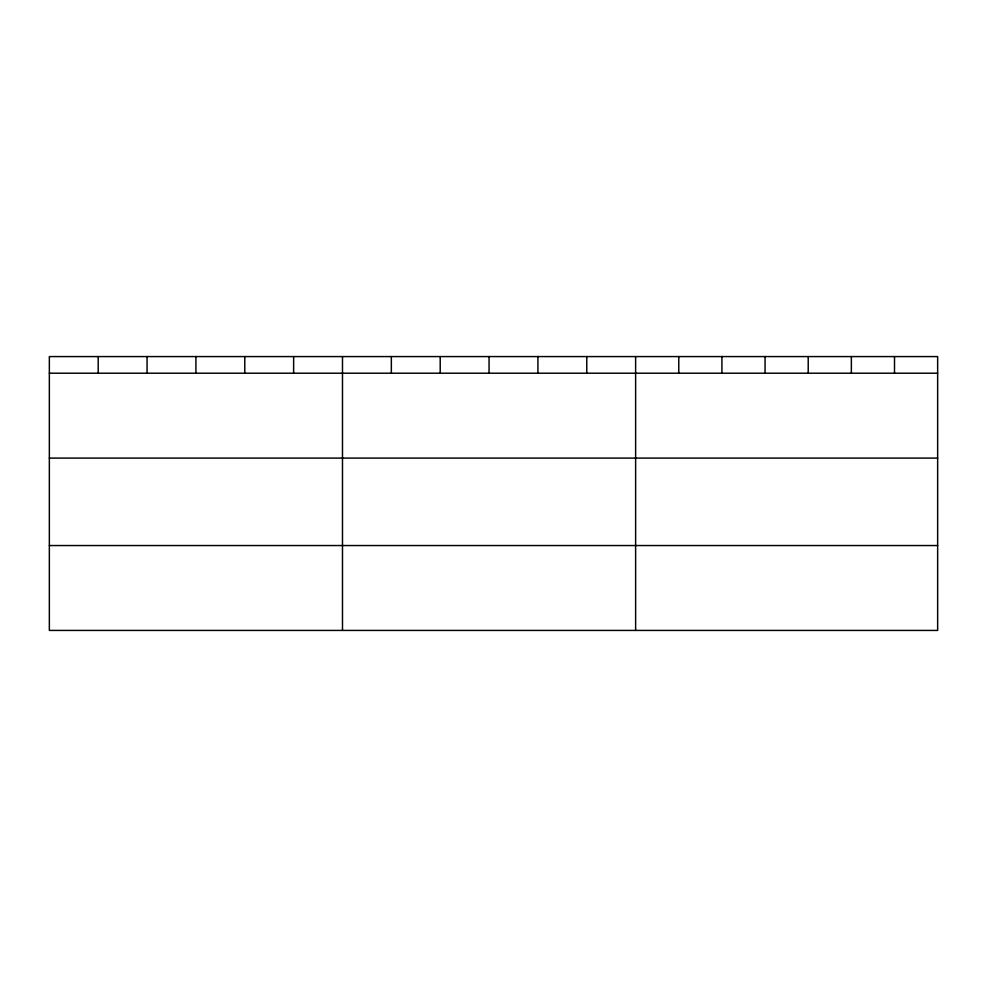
<?xml version="1.0" encoding="UTF-8"?>
<svg xmlns="http://www.w3.org/2000/svg" width="987" height="987" viewBox="0 0 987 987"><rect width="100%" height="100%" fill="white"/><g stroke="black" fill="none" stroke-linecap="round" stroke-linejoin="round"><path stroke-width="1.48" d="M937.65 458.091L937.65 356.578L49.35 356.578L49.35 630.422L937.65 630.422L937.65 458.091L49.35 458.091M49.35 373.209L937.65 373.209M49.35 545.54L937.65 545.54M894.506 356.578L894.506 373.209M851.362 356.578L851.362 373.209M808.217 356.578L808.217 373.209M765.061 356.578L765.061 373.209M721.916 356.578L721.916 373.209M678.772 356.578L678.772 373.209M635.628 356.578L635.628 630.422M586.771 356.578L586.771 373.209M537.915 356.578L537.915 373.209M489.058 356.578L489.058 373.209M440.202 356.578L440.202 373.209M391.345 356.578L391.345 373.209M342.489 356.578L342.489 630.422M293.632 356.578L293.632 373.209M244.776 356.578L244.776 373.209M195.919 356.578L195.919 373.209M147.063 356.578L147.063 373.209M98.206 356.578L98.206 373.209"/></g></svg>
